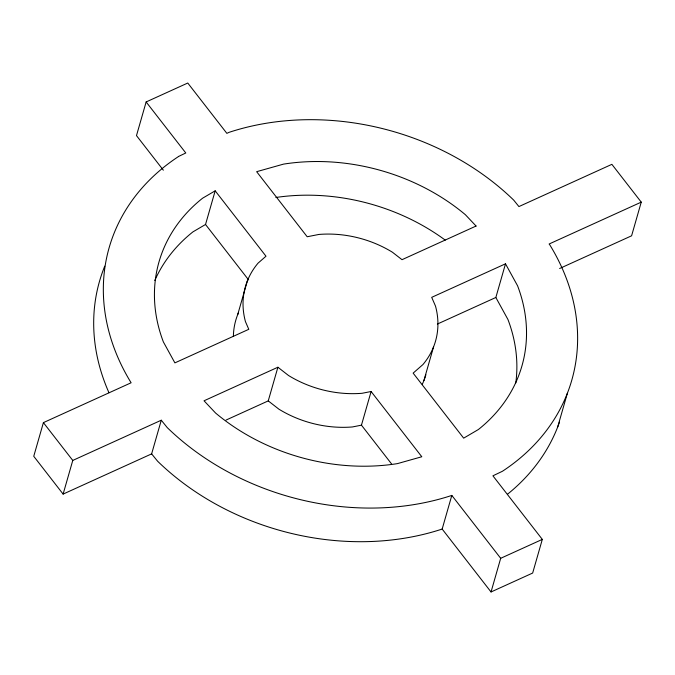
<?xml version="1.0" encoding="UTF-8"?>
<svg xmlns="http://www.w3.org/2000/svg" width="675" height="675" viewBox="0 0 675 675"><rect width="100%" height="100%" fill="white"/><g stroke="black" fill="none" stroke-linecap="round" stroke-linejoin="round"><path stroke-width="1.01" d="M178.58 156.49A240.494 189.768 16 0 0 131.11 382.776L43.402 422.626L33.75 456.292L63.121 494.092L151.63 453.878L161.283 420.213L167.231 427.587A240.494 189.768 16 0 0 451.828 495.416L500.69 558.301L491.037 591.967L442.167 529.057A240.494 189.768 16 0 1 157.613 461.227L151.63 453.878M559.617 268.507L631.597 235.803L641.25 202.137L611.879 164.337L518.915 206.575L513.726 200.146A240.621 189.869 16 0 0 228.901 132.393L226.868 133.363L187.768 83.033L146.137 101.95L136.485 135.607L163.35 170.193M63.121 494.092L72.773 460.434L161.283 420.213M154.786 280.513A188.772 148.956 16 0 1 192.94 231.871L205.529 224.48L215.182 190.822L265.992 256.213L258.019 263.183A98.879 78.022 16 0 0 245.447 321.621L248.788 329.307L174.893 362.88L163.367 341.913A188.772 148.956 16 0 1 202.593 198.205L215.182 190.822M237.735 314.533L247.387 280.868M226.041 420.069L268.245 400.891L277.898 367.234L288.537 375.511A98.879 78.022 16 0 0 362.062 393.289L371.107 391.508L421.799 456.756L397.448 463.615A188.772 148.956 16 0 1 215.578 413.032L204.036 400.79L277.898 367.234M391.61 463.987L361.454 425.166L371.107 391.508M423.917 380.531L433.569 346.866M515.767 383.037A188.772 148.956 16 0 0 507.938 319.486L495.847 297.481L505.499 263.815L431.705 297.346L435.51 306.121A98.879 78.022 16 0 1 422.938 364.551L413.142 373.123L463.666 438.151L478.373 429.528A188.772 148.956 16 0 0 517.59 285.82L505.499 263.815M442.167 529.057L451.82 495.391M557.693 426.988L567.346 393.331M641.25 202.137L549.121 243.996L549.737 244.763A240.621 189.869 16 0 1 502.411 471.277L492.919 475.816L542.312 539.392L532.659 573.05L491.037 591.967M178.546 156.457L185.794 152.989L146.137 101.95M437.383 324.042L495.847 297.481M500.69 558.301L542.312 539.392M361.454 425.166L352.409 426.954A98.879 78.022 16 0 1 278.893 409.168L268.245 400.891M205.529 224.48L248.619 279.939M43.402 422.626L72.773 460.434M425.891 374.743A98.879 78.022 16 0 1 422.297 384.269M233.381 336.504A98.879 78.022 16 0 1 238.511 312.652M275.864 197.48A188.772 148.956 16 0 1 445.23 240.114M559.474 422.17A240.621 189.869 16 0 1 507.49 494.235M108.97 392.74A240.494 189.768 16 0 1 104.735 266.161M476.069 226.041L402.013 259.689L392.42 252.222A98.879 78.022 16 0 0 318.895 234.444L307.192 236.756L256.643 171.686L283.517 164.126A188.772 148.956 16 0 1 465.379 214.709L476.069 226.041"/></g></svg>
